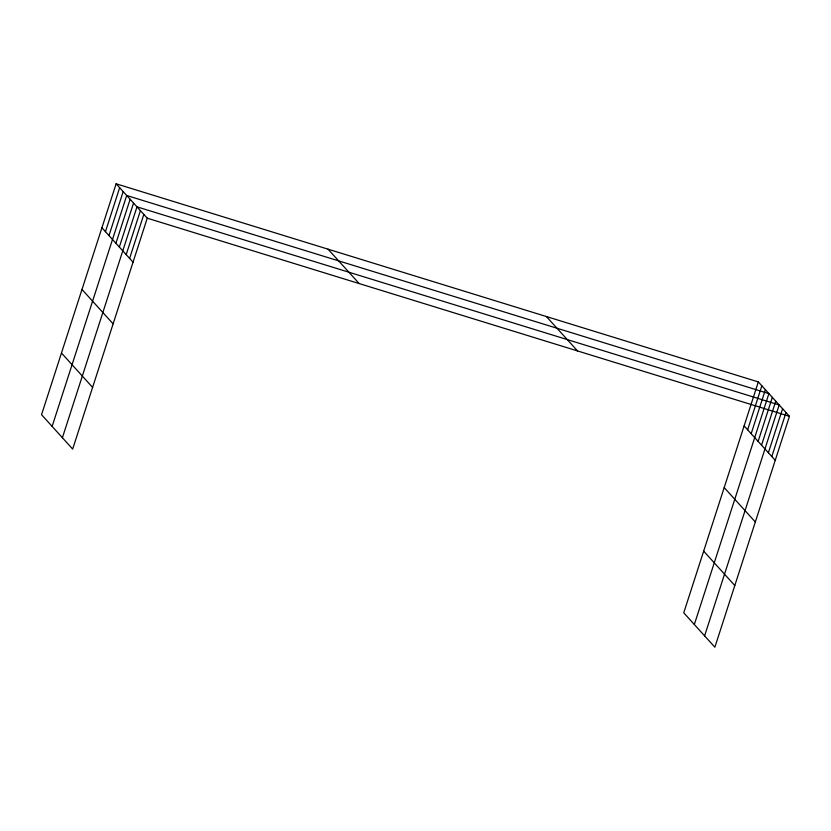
<?xml version="1.0" encoding="UTF-8"?>
<svg xmlns="http://www.w3.org/2000/svg" width="831" height="831" viewBox="0 0 831 831"><rect width="100%" height="100%" fill="white"/><g stroke="black" fill="none" stroke-linecap="round" stroke-linejoin="round"><path stroke-width="1.25" d="M116.122 183.796L41.55 414.69L72.671 449.083L147.253 218.189L116.122 183.796L758.329 381.917L789.45 416.31L714.878 647.204L683.747 612.811L758.329 381.917M105.444 231.693L119.654 187.702M108.975 235.589L123.185 191.597M52.135 426.386L126.707 195.493L768.904 393.614L694.332 624.507M115.924 243.265L130.135 199.274M119.342 247.046L133.552 203.055M62.398 437.74L136.98 206.836L779.177 404.957L704.605 635.85M126.198 254.618L140.408 210.627M129.615 258.399L143.825 214.408M747.64 429.804L761.85 385.813M751.172 433.709L765.382 389.708M758.121 441.386L772.331 397.395M761.549 445.167L775.759 401.176M768.395 452.729L782.605 408.738M771.822 456.52L786.022 412.519M147.253 218.189L789.45 416.31M744.119 425.908L775.24 460.301M724.196 487.589L755.317 521.972M546.403 316.538L577.524 350.931M703.67 551.13L734.791 585.523M328.048 249.175L359.179 283.568M101.922 227.787L133.043 262.18M81.999 289.468L113.12 323.861M61.473 353.019L92.594 387.402"/></g></svg>
